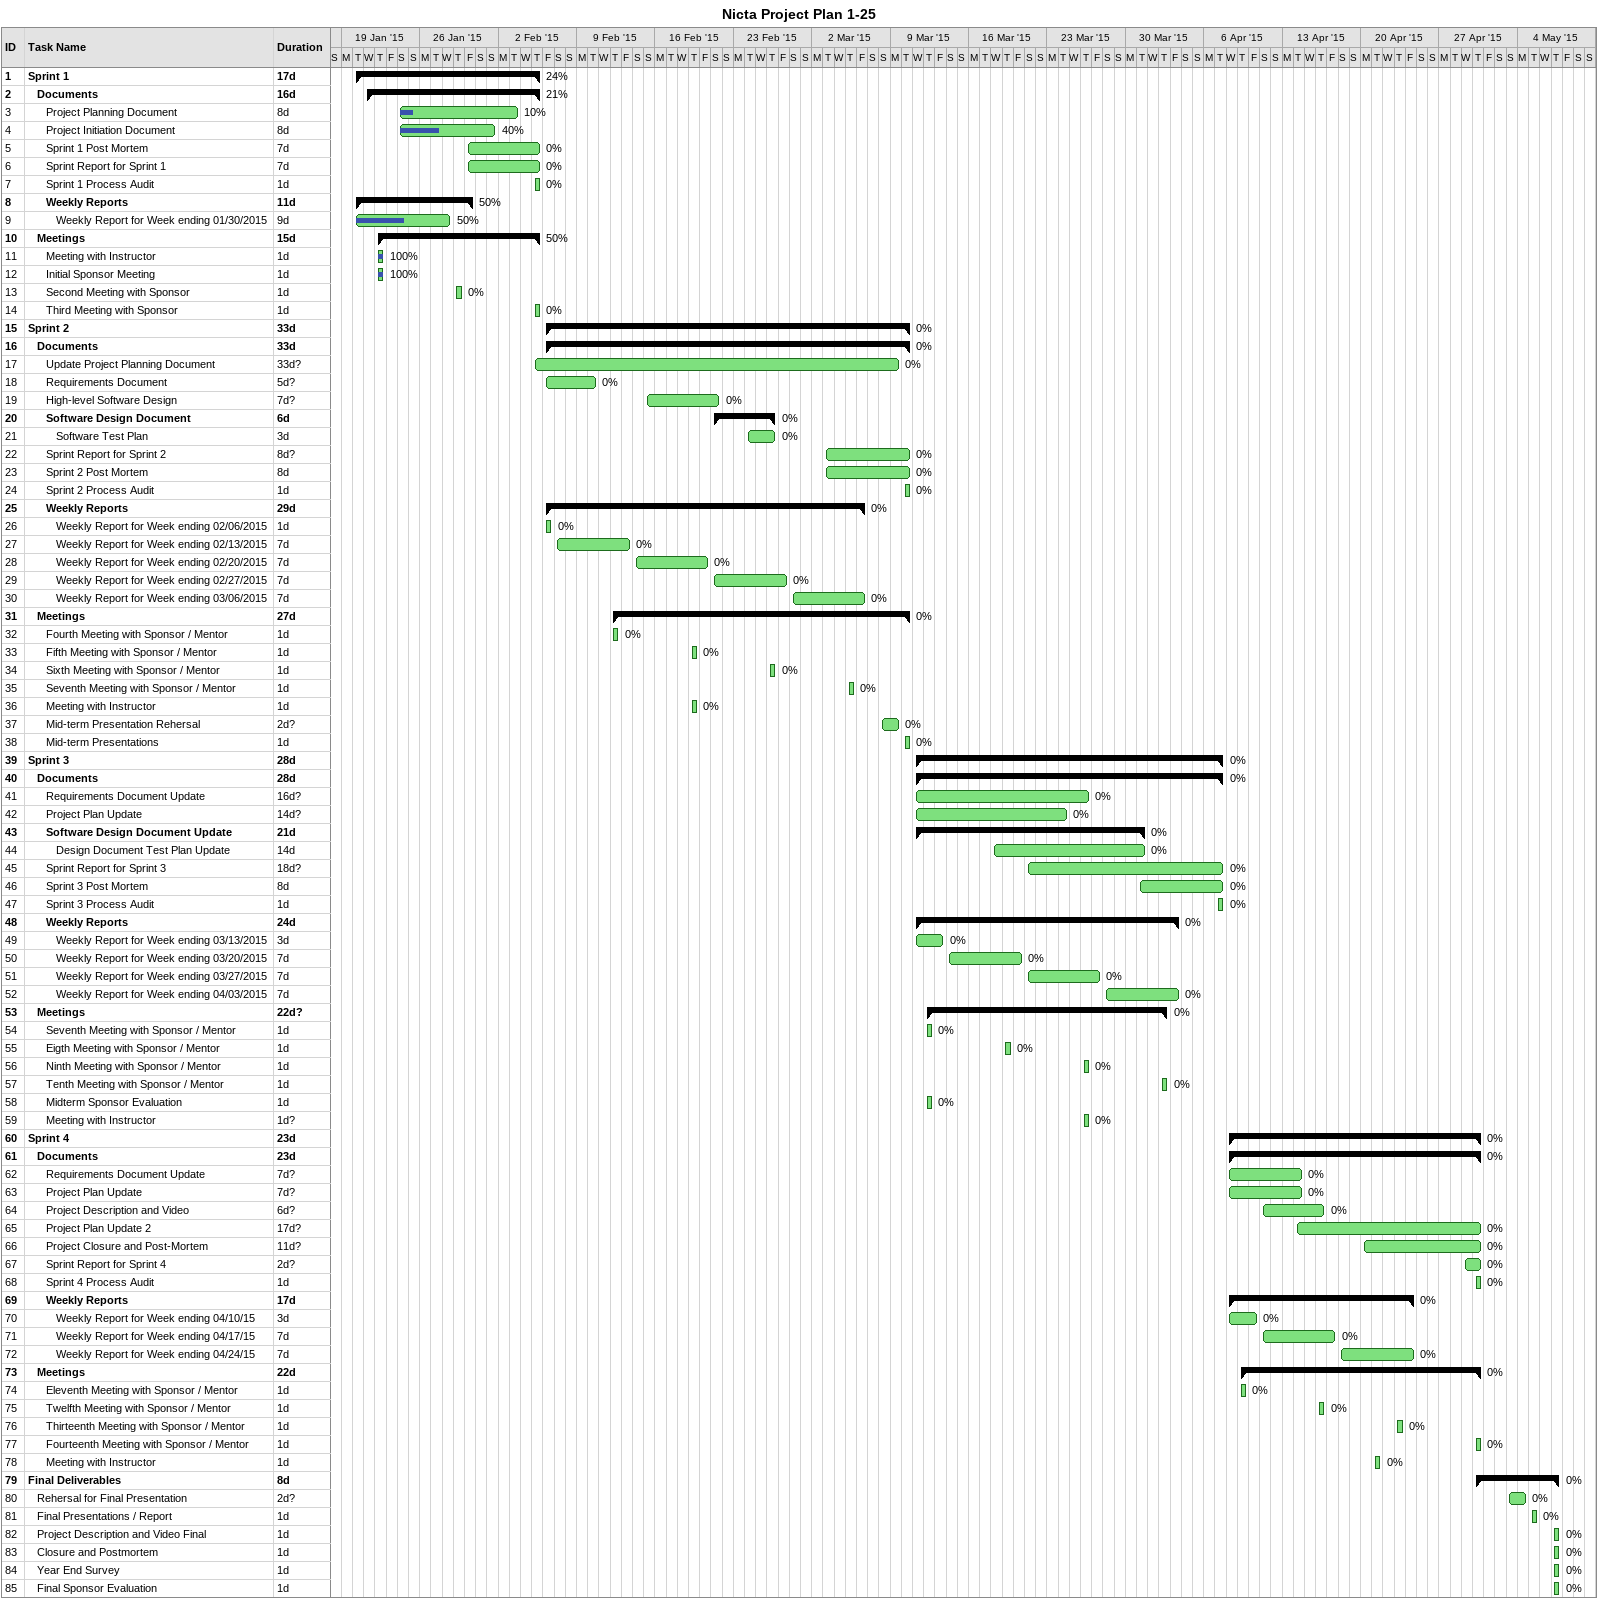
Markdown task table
Nicta Project Plan 1-25

| ID | Level | Task | Duration | Start | Finish | % complete |
|---|---|---|---|---|---|---|
| 1 | 1 | **Sprint 1** | 17d | 2015-01-20 | 2015-02-05 | 24 |
| 2 | 2 | **Documents** | 16d | 2015-01-21 | 2015-02-05 | 21 |
| 3 | 3 | Project Planning Document | 8d | 2015-01-24 | 2015-02-03 | 10 |
| 4 | 3 | Project Initiation Document | 8d | 2015-01-24 | 2015-02-01 | 40 |
| 5 | 3 | Sprint 1 Post Mortem | 7d | 2015-01-30 | 2015-02-05 | 0 |
| 6 | 3 | Sprint Report for Sprint 1 | 7d | 2015-01-30 | 2015-02-05 | 0 |
| 7 | 3 | Sprint 1 Process Audit | 1d | 2015-02-05 | 2015-02-05 | 0 |
| 8 | 3 | **Weekly Reports** | 11d | 2015-01-20 | 2015-01-30 | 50 |
| 9 | 4 | Weekly Report for Week ending 01/30/2015 | 9d | 2015-01-20 | 2015-01-28 | 50 |
| 10 | 2 | **Meetings** | 15d | 2015-01-22 | 2015-02-05 | 50 |
| 11 | 3 | Meeting with Instructor | 1d | 2015-01-22 | 2015-01-22 | 100 |
| 12 | 3 | Initial Sponsor Meeting | 1d | 2015-01-22 | 2015-01-22 | 100 |
| 13 | 3 | Second Meeting with Sponsor | 1d | 2015-01-29 | 2015-01-29 | 0 |
| 14 | 3 | Third Meeting with Sponsor | 1d | 2015-02-05 | 2015-02-05 | 0 |
| 15 | 1 | **Sprint 2** | 33d | 2015-02-06 | 2015-03-10 | 0 |
| 16 | 2 | **Documents** | 33d | 2015-02-06 | 2015-03-10 | 0 |
| 17 | 3 | Update Project Planning Document | 33d? | 2015-02-05 | 2015-03-09 | 0 |
| 18 | 3 | Requirements Document | 5d? | 2015-02-06 | 2015-02-10 | 0 |
| 19 | 3 | High-level Software Design | 7d? | 2015-02-15 | 2015-02-21 | 0 |
| 20 | 3 | **Software Design Document** | 6d | 2015-02-21 | 2015-02-26 | 0 |
| 21 | 4 | Software Test Plan | 3d | 2015-02-24 | 2015-02-26 | 0 |
| 22 | 3 | Sprint Report for Sprint 2 | 8d? | 2015-03-03 | 2015-03-10 | 0 |
| 23 | 3 | Sprint 2 Post Mortem | 8d | 2015-03-03 | 2015-03-10 | 0 |
| 24 | 3 | Sprint 2 Process Audit | 1d | 2015-03-10 | 2015-03-10 | 0 |
| 25 | 3 | **Weekly Reports** | 29d | 2015-02-06 | 2015-03-06 | 0 |
| 26 | 4 | Weekly Report for Week ending 02/06/2015 | 1d | 2015-02-06 | 2015-02-06 | 0 |
| 27 | 4 | Weekly Report for Week ending 02/13/2015 | 7d | 2015-02-07 | 2015-02-13 | 0 |
| 28 | 4 | Weekly Report for Week ending 02/20/2015 | 7d | 2015-02-14 | 2015-02-20 | 0 |
| 29 | 4 | Weekly Report for Week ending 02/27/2015 | 7d | 2015-02-21 | 2015-02-27 | 0 |
| 30 | 4 | Weekly Report for Week ending 03/06/2015 | 7d | 2015-02-28 | 2015-03-06 | 0 |
| 31 | 2 | **Meetings** | 27d | 2015-02-12 | 2015-03-10 | 0 |
| 32 | 3 | Fourth Meeting with Sponsor / Mentor | 1d | 2015-02-12 | 2015-02-12 | 0 |
| 33 | 3 | Fifth Meeting with Sponsor / Mentor | 1d | 2015-02-19 | 2015-02-19 | 0 |
| 34 | 3 | Sixth Meeting with Sponsor / Mentor | 1d | 2015-02-26 | 2015-02-26 | 0 |
| 35 | 3 | Seventh Meeting with Sponsor / Mentor | 1d | 2015-03-05 | 2015-03-05 | 0 |
| 36 | 3 | Meeting with Instructor | 1d | 2015-02-19 | 2015-02-19 | 0 |
| 37 | 3 | Mid-term Presentation Rehersal | 2d? | 2015-03-08 | 2015-03-09 | 0 |
| 38 | 3 | Mid-term Presentations | 1d | 2015-03-10 | 2015-03-10 | 0 |
| 39 | 1 | **Sprint 3** | 28d | 2015-03-11 | 2015-04-07 | 0 |
| 40 | 2 | **Documents** | 28d | 2015-03-11 | 2015-04-07 | 0 |
| 41 | 3 | Requirements Document Update | 16d? | 2015-03-11 | 2015-03-26 | 0 |
| 42 | 3 | Project Plan Update | 14d? | 2015-03-11 | 2015-03-24 | 0 |
| 43 | 3 | **Software Design Document Update** | 21d | 2015-03-11 | 2015-03-31 | 0 |
| 44 | 4 | Design Document Test Plan Update | 14d | 2015-03-18 | 2015-03-31 | 0 |
| 45 | 3 | Sprint Report for Sprint 3 | 18d? | 2015-03-21 | 2015-04-07 | 0 |
| 46 | 3 | Sprint 3 Post Mortem | 8d | 2015-03-31 | 2015-04-07 | 0 |
| 47 | 3 | Sprint 3 Process Audit | 1d | 2015-04-07 | 2015-04-07 | 0 |
| 48 | 3 | **Weekly Reports** | 24d | 2015-03-11 | 2015-04-03 | 0 |
| 49 | 4 | Weekly Report for Week ending 03/13/2015 | 3d | 2015-03-11 | 2015-03-13 | 0 |
| 50 | 4 | Weekly Report for Week ending 03/20/2015 | 7d | 2015-03-14 | 2015-03-20 | 0 |
| 51 | 4 | Weekly Report for Week ending 03/27/2015 | 7d | 2015-03-21 | 2015-03-27 | 0 |
| 52 | 4 | Weekly Report for Week ending 04/03/2015 | 7d | 2015-03-28 | 2015-04-03 | 0 |
| 53 | 2 | **Meetings** | 22d? | 2015-03-12 | 2015-04-02 | 0 |
| 54 | 3 | Seventh Meeting with Sponsor / Mentor | 1d | 2015-03-12 | 2015-03-12 | 0 |
| 55 | 3 | Eigth Meeting with Sponsor / Mentor | 1d | 2015-03-19 | 2015-03-19 | 0 |
| 56 | 3 | Ninth Meeting with Sponsor / Mentor | 1d | 2015-03-26 | 2015-03-26 | 0 |
| 57 | 3 | Tenth Meeting with Sponsor / Mentor | 1d | 2015-04-02 | 2015-04-02 | 0 |
| 58 | 3 | Midterm Sponsor Evaluation | 1d | 2015-03-12 | 2015-03-12 | 0 |
| 59 | 3 | Meeting with Instructor | 1d? | 2015-03-26 | 2015-03-26 | 0 |
| 60 | 1 | **Sprint 4** | 23d | 2015-04-08 | 2015-04-30 | 0 |
| 61 | 2 | **Documents** | 23d | 2015-04-08 | 2015-04-30 | 0 |
| 62 | 3 | Requirements Document Update | 7d? | 2015-04-08 | 2015-04-14 | 0 |
| 63 | 3 | Project Plan Update | 7d? | 2015-04-08 | 2015-04-14 | 0 |
| 64 | 3 | Project Description and Video | 6d? | 2015-04-11 | 2015-04-16 | 0 |
| 65 | 3 | Project Plan Update 2 | 17d? | 2015-04-14 | 2015-04-30 | 0 |
| 66 | 3 | Project Closure and Post-Mortem | 11d? | 2015-04-20 | 2015-04-30 | 0 |
| 67 | 3 | Sprint Report for Sprint 4 | 2d? | 2015-04-29 | 2015-04-30 | 0 |
| 68 | 3 | Sprint 4 Process Audit | 1d | 2015-04-30 | 2015-04-30 | 0 |
| 69 | 3 | **Weekly Reports** | 17d | 2015-04-08 | 2015-04-24 | 0 |
| 70 | 4 | Weekly Report for Week ending 04/10/15 | 3d | 2015-04-08 | 2015-04-10 | 0 |
| 71 | 4 | Weekly Report for Week ending 04/17/15 | 7d | 2015-04-11 | 2015-04-17 | 0 |
| 72 | 4 | Weekly Report for Week ending 04/24/15 | 7d | 2015-04-18 | 2015-04-24 | 0 |
| 73 | 2 | **Meetings** | 22d | 2015-04-09 | 2015-04-30 | 0 |
| 74 | 3 | Eleventh Meeting with Sponsor / Mentor | 1d | 2015-04-09 | 2015-04-09 | 0 |
| 75 | 3 | Twelfth Meeting with Sponsor / Mentor | 1d | 2015-04-16 | 2015-04-16 | 0 |
| 76 | 3 | Thirteenth Meeting with Sponsor / Mentor | 1d | 2015-04-23 | 2015-04-23 | 0 |
| 77 | 3 | Fourteenth Meeting with Sponsor / Mentor | 1d | 2015-04-30 | 2015-04-30 | 0 |
| 78 | 3 | Meeting with Instructor | 1d | 2015-04-21 | 2015-04-21 | 0 |
| 79 | 1 | **Final Deliverables** | 8d | 2015-04-30 | 2015-05-07 | 0 |
| 80 | 2 | Rehersal for Final Presentation | 2d? | 2015-05-03 | 2015-05-04 | 0 |
| 81 | 2 | Final Presentations / Report | 1d | 2015-05-05 | 2015-05-05 | 0 |
| 82 | 2 | Project Description and Video Final | 1d | 2015-05-07 | 2015-05-07 | 0 |
| 83 | 2 | Closure and Postmortem | 1d | 2015-05-07 | 2015-05-07 | 0 |
| 84 | 2 | Year End Survey | 1d | 2015-05-07 | 2015-05-07 | 0 |
| 85 | 2 | Final Sponsor Evaluation | 1d | 2015-05-07 | 2015-05-07 | 0 |
